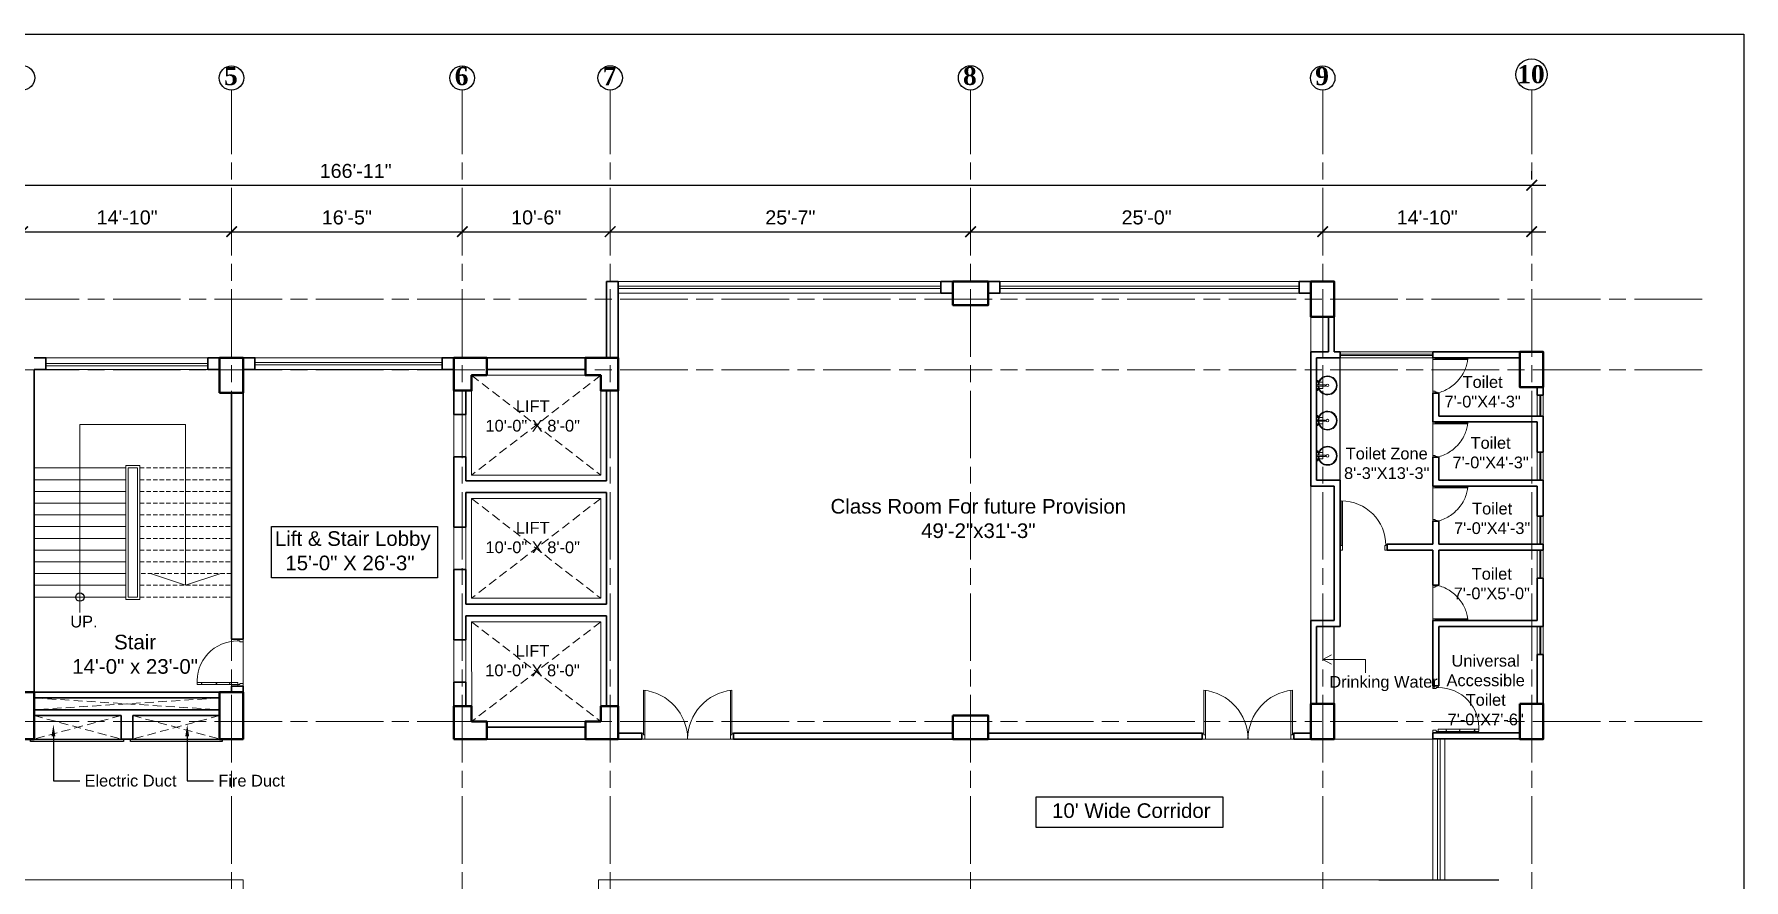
# Model space of a CAD drawing. Header units: inches. Extents: x -12 to 20935469, y -1604 to 24729220.
# Drawn here: x 20925480 to 20926937, y 24708587 to 24709308 of the extents above; entities that cross this region are included whole.
import ezdxf
from ezdxf import colors
from ezdxf.entities.mleader import LeaderData, LeaderLine
from ezdxf.math import Vec2, Vec3

# ---------------------------------------------------------------- set-up
doc = ezdxf.new("R2010")
doc.units = ezdxf.units.IN
doc.header["$LTSCALE"] = 0.03
doc.header["$MEASUREMENT"] = 0
doc.header["$PDMODE"] = 32
doc.header["$PDSIZE"] = 15
doc.linetypes.add('ACAD_ISO08W100', pattern=[36, 24, -3, 6, -3])
doc.linetypes.add('DASHED2', pattern=[0.375, 0.25, -0.125])
for name, color, linetype, lineweight in [('column', 1, 'Continuous', 40), ('Dim Line', 252, 'Continuous', 13), ('Door', 7, 'Continuous', 18), ('Dot', 253, 'Continuous', 0), ('Gas', 21, 'Continuous', 5), ('Glass Line', 252, 'Continuous', 9), ('Grid Line', 252, 'Continuous', 18), ('Hatch', 253, 'Continuous', 15), ('Main Wall', 7, 'Continuous', 30), ('RAIL', 23, 'Continuous', 13), ('STAIR', 46, 'Continuous', 15), ('TOILET FIXTURE', 142, 'Continuous', 5), ('wind.', 150, 'Continuous', 20)]:
    doc.layers.add(name, color=color, linetype=linetype, lineweight=lineweight)
doc.layers.add('TEXT', color=7, linetype='Continuous')
doc.styles.add('2', font='swisscl.ttf')
doc.styles.add('RomanS', font='arial.ttf', dxfattribs={"height": 12})
doc.styles.get("Standard").update_dxf_attribs({"font": 'timesbd.ttf'})
doc.dimstyles.new('Aec_Arch_I', dxfattribs={"dimscale": 96, "dimtxt": 12, "dimasz": 0.09375, "dimexe": 0.125, "dimexo": 0.125, "dimgap": 0.0625, "dimtad": 1, "dimdec": 0, "dimzin": 3, "dimdsep": 46, "dimlunit": 4, "dimtxsty": 'RomanS', "dimblk1": 'ARCHTICK', "dimblk2": 'ARCHTICK', "dimsah": 1, "dimcen": 0.09375, "dimdle": 0.125, "dimadec": 0, "dimazin": 0, "dimtfac": 0.75, "dimtdec": 0, "dimtmove": 2, "dimatfit": 3, "dimldrblk": 'ARCHTICK', "dimfxl": 1, "dimfrac": 1, "dimtolj": 1, "dimtzin": 0, "dimarcsym": 0})

# ---------------------------------------------------------------- blocks, each defined once
blk = doc.blocks.new('_ArchTick')
at = {"color": 0, "linetype": 'ByBlock', "lineweight": 35, "const_width": 0.15}
blk.add_lwpolyline([(-0.5, -0.5), (0.5, 0.5)], dxfattribs=at)
blk = doc.blocks.new('*D8')
at = {"layer": 'Defpoints', "color": 0, "transparency": 16777216}
for p in [(20831396.3, 24724578.2), (20831666.3, 24724578.2), (20831666.3, 24724578.2)]:
    blk.add_point(p, dxfattribs=at)
at = {"layer": 'Dim Line', "color": 0, "lineweight": -2, "transparency": 16777216}
blk.add_line((20831384.3, 24724578.2), (20831678.3, 24724578.2), dxfattribs=at)
at = {"layer": 'Dim Line', "color": 0, "lineweight": -2, "transparency": 16777216, "xscale": 9, "yscale": 9, "zscale": 9, "rotation": 180}
blk.add_blockref('_ArchTick', (20831396.3, 24724578.2), dxfattribs=at)
at = {"layer": 'Dim Line', "color": 0, "lineweight": -2, "transparency": 16777216, "xscale": 9, "yscale": 9, "zscale": 9}
blk.add_blockref('_ArchTick', (20831666.3, 24724578.2), dxfattribs=at)
at = {"layer": 'Dim Line', "color": 0, "transparency": 16777216, "insert": (20831531.3, 24724590.3), "char_height": 12, "attachment_point": 5, "style": 'RomanS'}
blk.add_mtext('\\A1;22\'-6"', dxfattribs=at)
blk = doc.blocks.new('*D9')
at = {"layer": 'Defpoints', "color": 0, "transparency": 16777216}
for p in [(20831666.3, 24724578.2), (20831844.3, 24724578.2), (20831844.3, 24724578.2)]:
    blk.add_point(p, dxfattribs=at)
at = {"layer": 'Dim Line', "color": 0, "lineweight": -2, "transparency": 16777216}
blk.add_line((20831654.3, 24724578.2), (20831856.3, 24724578.2), dxfattribs=at)
at = {"layer": 'Dim Line', "color": 0, "lineweight": -2, "transparency": 16777216, "xscale": 9, "yscale": 9, "zscale": 9, "rotation": 180}
blk.add_blockref('_ArchTick', (20831666.3, 24724578.2), dxfattribs=at)
at = {"layer": 'Dim Line', "color": 0, "lineweight": -2, "transparency": 16777216, "xscale": 9, "yscale": 9, "zscale": 9}
blk.add_blockref('_ArchTick', (20831844.3, 24724578.2), dxfattribs=at)
at = {"layer": 'Dim Line', "color": 0, "transparency": 16777216, "insert": (20831755.3, 24724590.3), "char_height": 12, "attachment_point": 5, "style": 'RomanS'}
blk.add_mtext('\\A1;14\'-10"', dxfattribs=at)
blk = doc.blocks.new('*D21')
at = {"layer": 'Defpoints', "color": 0, "transparency": 16777216}
for p in [(20831844.3, 24724578.2), (20832040.8, 24724578.2), (20832040.8, 24724578.2)]:
    blk.add_point(p, dxfattribs=at)
at = {"layer": 'Dim Line', "color": 0, "lineweight": -2, "transparency": 16777216}
for p, q in [((20831832.3, 24724578.2), (20832052.8, 24724578.2)), ((20831844.3, 24724566.2), (20831844.3, 24724566.2)), ((20832040.8, 24724566.2), (20832040.8, 24724566.2))]:
    blk.add_line(p, q, dxfattribs=at)
at = {"layer": 'Dim Line', "color": 0, "lineweight": -2, "transparency": 16777216, "xscale": 9, "yscale": 9, "zscale": 9, "rotation": 180}
blk.add_blockref('_ArchTick', (20831844.3, 24724578.2), dxfattribs=at)
at = {"layer": 'Dim Line', "color": 0, "lineweight": -2, "transparency": 16777216, "xscale": 9, "yscale": 9, "zscale": 9}
blk.add_blockref('_ArchTick', (20832040.8, 24724578.2), dxfattribs=at)
at = {"layer": 'Dim Line', "color": 0, "transparency": 16777216, "insert": (20831942.5, 24724590.3), "char_height": 12, "attachment_point": 5, "style": 'RomanS'}
blk.add_mtext('\\A1;16\'-5"', dxfattribs=at)
blk = doc.blocks.new('*D22')
at = {"layer": 'Defpoints', "color": 0, "transparency": 16777216}
for p in [(20832040.8, 24724578.2), (20832166.8, 24724578.2), (20832166.8, 24724578.2)]:
    blk.add_point(p, dxfattribs=at)
at = {"layer": 'Dim Line', "color": 0, "lineweight": -2, "transparency": 16777216}
for p, q in [((20832028.8, 24724578.2), (20832178.8, 24724578.2)), ((20832040.8, 24724566.2), (20832040.8, 24724566.2)), ((20832166.8, 24724566.2), (20832166.8, 24724566.2))]:
    blk.add_line(p, q, dxfattribs=at)
at = {"layer": 'Dim Line', "color": 0, "lineweight": -2, "transparency": 16777216, "xscale": 9, "yscale": 9, "zscale": 9, "rotation": 180}
blk.add_blockref('_ArchTick', (20832040.8, 24724578.2), dxfattribs=at)
at = {"layer": 'Dim Line', "color": 0, "lineweight": -2, "transparency": 16777216, "xscale": 9, "yscale": 9, "zscale": 9}
blk.add_blockref('_ArchTick', (20832166.8, 24724578.2), dxfattribs=at)
at = {"layer": 'Dim Line', "color": 0, "transparency": 16777216, "insert": (20832103.8, 24724590.3), "char_height": 12, "attachment_point": 5, "style": 'RomanS'}
blk.add_mtext('\\A1;10\'-6"', dxfattribs=at)
blk = doc.blocks.new('*D23')
at = {"layer": 'Defpoints', "color": 0, "transparency": 16777216}
for p in [(20832166.8, 24724578.2), (20832473.8, 24724578.2), (20832473.8, 24724578.2)]:
    blk.add_point(p, dxfattribs=at)
at = {"layer": 'Dim Line', "color": 0, "lineweight": -2, "transparency": 16777216}
for p, q in [((20832154.8, 24724578.2), (20832485.8, 24724578.2)), ((20832166.8, 24724566.2), (20832166.8, 24724566.2)), ((20832473.8, 24724566.2), (20832473.8, 24724566.2))]:
    blk.add_line(p, q, dxfattribs=at)
at = {"layer": 'Dim Line', "color": 0, "lineweight": -2, "transparency": 16777216, "xscale": 9, "yscale": 9, "zscale": 9, "rotation": 180}
blk.add_blockref('_ArchTick', (20832166.8, 24724578.2), dxfattribs=at)
at = {"layer": 'Dim Line', "color": 0, "lineweight": -2, "transparency": 16777216, "xscale": 9, "yscale": 9, "zscale": 9}
blk.add_blockref('_ArchTick', (20832473.8, 24724578.2), dxfattribs=at)
at = {"layer": 'Dim Line', "color": 0, "transparency": 16777216, "insert": (20832320.3, 24724590.3), "char_height": 12, "attachment_point": 5, "style": 'RomanS'}
blk.add_mtext('\\A1;25\'-7"', dxfattribs=at)
blk = doc.blocks.new('*D10')
at = {"layer": 'Defpoints', "color": 0, "transparency": 16777216}
for p in [(20832473.8, 24724578.2), (20832773.8, 24724578.2), (20832773.8, 24724578.2)]:
    blk.add_point(p, dxfattribs=at)
at = {"layer": 'Dim Line', "color": 0, "lineweight": -2, "transparency": 16777216}
blk.add_line((20832461.8, 24724578.2), (20832785.8, 24724578.2), dxfattribs=at)
at = {"layer": 'Dim Line', "color": 0, "lineweight": -2, "transparency": 16777216, "xscale": 9, "yscale": 9, "zscale": 9, "rotation": 180}
blk.add_blockref('_ArchTick', (20832473.8, 24724578.2), dxfattribs=at)
at = {"layer": 'Dim Line', "color": 0, "lineweight": -2, "transparency": 16777216, "xscale": 9, "yscale": 9, "zscale": 9}
blk.add_blockref('_ArchTick', (20832773.8, 24724578.2), dxfattribs=at)
at = {"layer": 'Dim Line', "color": 0, "transparency": 16777216, "insert": (20832623.8, 24724590.3), "char_height": 12, "attachment_point": 5, "style": 'RomanS'}
blk.add_mtext('\\A1;25\'-0"', dxfattribs=at)
blk = doc.blocks.new('*D11')
at = {"layer": 'Defpoints', "color": 0, "transparency": 16777216}
for p in [(20832773.8, 24724578.2), (20832951.8, 24724578.2), (20832951.8, 24724578.2)]:
    blk.add_point(p, dxfattribs=at)
at = {"layer": 'Dim Line', "color": 0, "lineweight": -2, "transparency": 16777216}
for p, q in [((20832761.8, 24724578.2), (20832963.8, 24724578.2)), ((20832951.8, 24724566.2), (20832951.8, 24724566.2))]:
    blk.add_line(p, q, dxfattribs=at)
at = {"layer": 'Dim Line', "color": 0, "lineweight": -2, "transparency": 16777216, "xscale": 9, "yscale": 9, "zscale": 9, "rotation": 180}
blk.add_blockref('_ArchTick', (20832773.8, 24724578.2), dxfattribs=at)
at = {"layer": 'Dim Line', "color": 0, "lineweight": -2, "transparency": 16777216, "xscale": 9, "yscale": 9, "zscale": 9}
blk.add_blockref('_ArchTick', (20832951.8, 24724578.2), dxfattribs=at)
at = {"layer": 'Dim Line', "color": 0, "transparency": 16777216, "insert": (20832862.8, 24724590.3), "char_height": 12, "attachment_point": 5, "style": 'RomanS'}
blk.add_mtext('\\A1;14\'-10"', dxfattribs=at)
blk = doc.blocks.new('*D13')
at = {"layer": 'Defpoints', "color": 0, "transparency": 16777216}
for p in [(20832951.8, 24724617.8), (20830948.3, 24724610.7), (20832951.8, 24724610.7)]:
    blk.add_point(p, dxfattribs=at)
at = {"layer": 'Dim Line', "color": 0, "lineweight": -2, "transparency": 16777216}
for p, q in [((20830948.3, 24724622.7), (20830948.3, 24724629.8)), ((20832951.8, 24724622.7), (20832951.8, 24724629.8)), ((20830936.3, 24724617.8), (20832963.8, 24724617.8))]:
    blk.add_line(p, q, dxfattribs=at)
at = {"layer": 'Dim Line', "color": 0, "lineweight": -2, "transparency": 16777216, "xscale": 9, "yscale": 9, "zscale": 9, "rotation": 180}
blk.add_blockref('_ArchTick', (20830948.3, 24724617.8), dxfattribs=at)
at = {"layer": 'Dim Line', "color": 0, "lineweight": -2, "transparency": 16777216, "xscale": 9, "yscale": 9, "zscale": 9}
blk.add_blockref('_ArchTick', (20832951.8, 24724617.8), dxfattribs=at)
at = {"layer": 'Dim Line', "color": 0, "transparency": 16777216, "insert": (20831950, 24724629.9), "char_height": 12, "attachment_point": 5, "style": 'RomanS'}
blk.add_mtext('\\A1;166\'-11"', dxfattribs=at)
blk = doc.blocks.new('Door_45')
at = {"layer": 'Door'}
for p, q in [((1.5, 5), (1.5, 44)), ((1.5, 40), (2.2, 40)), ((2.2, 40), (2.2, 39.5)), ((2.2, 39.5), (2.7, 39.5)), ((2.7, 39.5), (2.7, 40)), ((2.7, 40), (3.5, 40)), ((3.5, 44), (3.5, 5)), ((1.5, 25.8), (2.2, 25.8)), ((2.2, 25.8), (2.2, 25.3)), ((2.2, 25.3), (2.7, 25.3)), ((2.7, 25.8), (3.5, 25.8)), ((2.7, 25.3), (2.7, 25.8)), ((0, 0), (0, 5)), ((0, 5), (1.5, 5)), ((1.5, 12.6), (2.2, 12.6)), ((3.5, 5), (1.5, 5)), ((1.5, 5), (1.5, 3)), ((1.5, 3), (2.5, 3)), ((2.2, 12.6), (2.2, 13.1)), ((2.2, 13.1), (2.7, 13.1)), ((2.5, 3), (2.5, 0)), ((2.7, 13.1), (2.7, 12.6)), ((2.7, 12.6), (3.5, 12.6)), ((42.5, 3), (42.5, 0)), ((43.5, 3), (42.5, 3)), ((45, 5), (43.5, 5)), ((43.5, 5), (43.5, 3)), ((45, 0), (45, 5)), ((2.5, 0), (0, 0)), ((42.5, 0), (45, 0))]:
    blk.add_line(p, q, dxfattribs=at)
blk.add_arc((4.7, 5.3), 38.8, 359.6233, 94.6685, dxfattribs=at)
blk = doc.blocks.new('sssss-flat-876')
at = {"layer": 'Door', "linetype": 'Continuous', "ltscale": 3}
blk.add_line((3666.5, 84027.2), (3666.5, 84055.7), dxfattribs=at)
at = {"layer": 'Door', "linetype": 'Continuous', "ltscale": 3, "extrusion": (-7.21527e-09, -3.35624e-18, 1), "elevation": 0}
for points in [[(3666.5, 84057.2), (3666.5, 84055.7), (3668.4, 84055.7), (3668.4, 84056.5), (3670.2, 84056.5), (3670.2, 84057.2)], [(3668.4, 84055.7), (3696.2, 84055.7), (3696.2, 84056.5), (3668.4, 84056.5)]]:
    blk.add_lwpolyline(points, close=True, dxfattribs=at)
at = {"layer": 'Door', "linetype": 'Continuous', "ltscale": 3, "flags": 128}
blk.add_lwpolyline([(3670.2, 84027.2, 0.04096), (3675.5, 84028.9, 0.082496), (3684.9, 84034.8, 0.052187), (3689.7, 84040, 0.043988), (3692.9, 84045, 0.036571), (3694.8, 84049.6, 0.034751), (3695.9, 84054.2, 0.011435), (3696.2, 84055.7)], format="xyb", dxfattribs=at)
at = {"layer": 'Door', "linetype": 'Continuous', "ltscale": 3}
blk.add_lwpolyline([(3666.5, 84027.2), (3666.5, 84028.7), (3668.4, 84028.7), (3668.4, 84027.9), (3670.2, 84027.9), (3670.2, 84027.2)], close=True, dxfattribs=at)
blk = doc.blocks.new('7-flat-72')
at = {"layer": 'Glass Line', "color": 8, "ltscale": 20}
for p, q in [((-64476.6, 376959.4), (-64476.6, 376966.6)), ((-64475.5, 376966.6), (-64476.6, 376966.6)), ((-64475.5, 376959.4), (-64475.5, 376966.6)), ((-64478.7, 376960.5), (-64480.3, 376960.5)), ((-64480.3, 376959.5), (-64480.3, 376960.5)), ((-64480.3, 376959.5), (-64480.3, 376960.5)), ((-64478.7, 376959.5), (-64480.3, 376959.5)), ((-64480.3, 376959.1), (-64480.3, 376959.4)), ((-64478.7, 376959.4), (-64480.3, 376959.4)), ((-64478.7, 376959.1), (-64480.3, 376959.1)), ((-64480.2, 376959.4), (-64480.2, 376959.5)), ((-64480.1, 376959.5), (-64480.1, 376960.5)), ((-64479.9, 376959.5), (-64479.9, 376960.5)), ((-64479.5, 376959.5), (-64479.5, 376960.5)), ((-64479.1, 376959.5), (-64479.1, 376960.5)), ((-64478.9, 376959.5), (-64478.9, 376960.5)), ((-64478.9, 376959.4), (-64478.9, 376959.5)), ((-64478.8, 376959.5), (-64478.8, 376960.5)), ((-64478.7, 376959.5), (-64478.7, 376960.5)), ((-64478.7, 376959.1), (-64478.7, 376959.4)), ((-64475.1, 376959.4), (-64476.9, 376959.4)), ((-64476.9, 376959.1), (-64476.9, 376959.4)), ((-64475.1, 376959.1), (-64476.9, 376959.1)), ((-64475.1, 376959.1), (-64475.1, 376959.4)), ((-64473.3, 376960.5), (-64471.7, 376960.5)), ((-64473.3, 376959.5), (-64473.3, 376960.5)), ((-64473.3, 376959.5), (-64473.3, 376960.5)), ((-64473.3, 376959.5), (-64471.7, 376959.5)), ((-64473.3, 376959.1), (-64473.3, 376959.4)), ((-64473.3, 376959.4), (-64471.7, 376959.4)), ((-64473.3, 376959.1), (-64471.7, 376959.1)), ((-64473.1, 376959.5), (-64473.1, 376960.5)), ((-64473.1, 376959.4), (-64473.1, 376959.5)), ((-64472.9, 376959.5), (-64472.9, 376960.5)), ((-64472.5, 376959.5), (-64472.5, 376960.5)), ((-64472.1, 376959.5), (-64472.1, 376960.5)), ((-64471.9, 376959.5), (-64471.9, 376960.5)), ((-64471.9, 376959.4), (-64471.9, 376959.5)), ((-64471.8, 376959.5), (-64471.8, 376960.5)), ((-64471.7, 376959.5), (-64471.7, 376960.5)), ((-64471.7, 376959.1), (-64471.7, 376959.4))]:
    blk.add_line(p, q, dxfattribs=at)
blk.add_circle((-64476, 376968.4, 0), 1.08, dxfattribs=at)
for radius, start, end in [(8.1, 273.8334, 266.1883), (7.55, 274.115, 265.9068)]:
    blk.add_arc((-64476, 376968.4, 0), radius, start, end, dxfattribs=at)
blk = doc.blocks.new('SFSFSFS-flat-72')
at = {"layer": 'TOILET FIXTURE', "ltscale": 0.2}
blk.add_lwpolyline([(-3918.5, -3608.1), (-3918.5, -3602.7), (-3923.9, -3602.7), (-3923.9, -3608.1)], close=True, dxfattribs=at)
at = {"layer": 'TOILET FIXTURE', "ltscale": 20}
blk.add_blockref('7-flat-72', (60554.8, -380567.2), dxfattribs=at)
blk = doc.blocks.new('$D40')
at = {"layer": 'Door'}
for p, q in [((1, 4), (1, 42)), ((2, 0), (2, 42)), ((1, 5), (0, 5)), ((2, 0), (0, 0)), ((2, 4), (1, 4)), ((39, 4), (38, 4)), ((38, 4), (38, 0)), ((40, 0), (38, 0)), ((40, 5), (39, 5)), ((39, 5), (39, 4))]:
    blk.add_line(p, q, dxfattribs=at)
blk.add_arc((1, 4), 38, 0, 90, dxfattribs=at)
blk = doc.blocks.new('fff')
at = {"layer": 'Grid Line', "color": 252, "linetype": 'ACAD_ISO08W100', "lineweight": 9, "ltscale": 80, "true_color": 0x939598}
for p, q in [((20831844.3, 24723521.1), (20831844.3, 24724698.8)), ((20832040.8, 24723521.1), (20832040.8, 24724698.8)), ((20832166.8, 24723521.1), (20832166.8, 24724698.8)), ((20832473.8, 24723521.1), (20832473.8, 24724698.8)), ((20832773.8, 24723521.1), (20832773.8, 24724698.8)), ((20832951.8, 24723521.1), (20832951.8, 24724698.8)), ((20833096.9, 24724520.6), (20830726.1, 24724520.6)), ((20833096.9, 24724460.6), (20830726.1, 24724460.6)), ((20833096.9, 24724160.7), (20830726.1, 24724160.7))]:
    blk.add_line(p, q, dxfattribs=at)
at = {"layer": 'Dim Line'}
for base, p1, p2, picture, middle in [((20832951.7523, 24724617.8128), (20830948.3088, 24724610.7482), (20832951.7523, 24724610.7482), '*D13', (20831950.0306, 24724629.9397)), ((20831666.3, 24724578.2), (20831396.3, 24724578.2), (20831666.3, 24724578.2), '*D8', (20831531.3, 24724590.3)), ((20831844.3, 24724578.2), (20831666.3, 24724578.2), (20831844.3, 24724578.2), '*D9', (20831755.3, 24724590.3)), ((20832040.7792, 24724578.1666), (20831844.25, 24724578.1666), (20832040.7792, 24724578.1666), '*D21', (20831942.5146, 24724590.2934)), ((20832166.8, 24724578.2), (20832040.8, 24724578.2), (20832166.8, 24724578.2), '*D22', (20832103.8, 24724590.3)), ((20832473.8, 24724578.2), (20832166.8, 24724578.2), (20832473.8, 24724578.2), '*D23', (20832320.3, 24724590.3)), ((20832773.8, 24724578.2), (20832473.8, 24724578.2), (20832773.8, 24724578.2), '*D10', (20832623.8, 24724590.3)), ((20832951.8, 24724578.2), (20832773.8, 24724578.2), (20832951.8, 24724578.2), '*D11', (20832862.8, 24724590.3))]:
    dim = blk.add_linear_dim(base=base, p1=p1, p2=p2, dimstyle='Aec_Arch_I', dxfattribs=at)
    dim.commit()
    dim.dimension.update_dxf_attribs({"geometry": picture, "text_midpoint": middle})

msp = doc.modelspace()

# ---------------------------------------------------------------- linework, layer by layer
for p, q in [((20926592.9, 24708928.1), (20926592.9, 24709032.4)), ((20926765.9, 24709037.4), (20926765.9, 24709037.4)), ((20926587.9, 24708737.5), (20926587.9, 24708803.5)), ((20926676.9, 24708712.7), (20926671.9, 24708712.7)), ((20926625.8, 24708587.5), (20926728, 24708587.5))]:
    msp.add_line(p, q)
for points in [[(20925682.5, 24708888.5), (20925823.9, 24708888.5), (20925823.9, 24708844.8), (20925682.5, 24708844.8)], [(20925477.4, 24708707.5), (20925556.6, 24708707.5), (20925556.6, 24708705.5), (20925477.4, 24708705.5)], [(20925562.4, 24708707.5), (20925640.7, 24708707.5), (20925640.7, 24708705.5), (20925562.4, 24708705.5)], [(20926493, 24708632), (20926334, 24708632), (20926334, 24708658.1), (20926493, 24708658.1)]]:
    msp.add_lwpolyline(points, close=True)
msp.add_circle((20925519.4, 24708828.5), 3.61)
at = {"layer": 'column', "lineweight": 40, "ltscale": 20}
for points in [[(20926263.1, 24709097.4), (20926263.1, 24709077.4), (20926293.1, 24709077.4), (20926293.1, 24709097.4)], [(20926567.9, 24709097.4), (20926587.9, 24709097.4), (20926587.9, 24709067.4), (20926567.9, 24709067.4)], [(20925638.4, 24709002.5), (20925658.4, 24709002.5), (20925658.4, 24709032.5), (20925638.4, 24709032.5)], [(20926745.9, 24709037.4), (20926765.9, 24709037.4), (20926765.9, 24709007.4), (20926745.9, 24709007.4)], [(20925460.4, 24708707.5), (20925480.4, 24708707.5), (20925480.4, 24708747.5), (20925460.4, 24708747.5)], [(20925638.4, 24708707.5), (20925658.4, 24708707.5), (20925658.4, 24708747.5), (20925638.4, 24708747.5)], [(20926263.1, 24708727.5), (20926263.1, 24708707.5), (20926293.1, 24708707.5), (20926293.1, 24708727.5)], [(20926567.9, 24708737.5), (20926587.9, 24708737.5), (20926587.9, 24708707.5), (20926567.9, 24708707.5)], [(20926745.9, 24708737.5), (20926765.9, 24708737.5), (20926765.9, 24708707.5), (20926745.9, 24708707.5)]]:
    msp.add_lwpolyline(points, close=True, dxfattribs=at)
for points in [[(20925838, 24709032.5), (20925866, 24709032.5), (20925866, 24709017.5), (20925853, 24709017.5), (20925853, 24709004.5), (20925838, 24709004.5), (20925838, 24709032.5)], [(20925978, 24709032.5), (20925950, 24709032.5), (20925950, 24709017.5), (20925963, 24709017.5), (20925963, 24709004.5), (20925978, 24709004.5), (20925978, 24709032.5)], [(20925838, 24708707.5), (20925866, 24708707.5), (20925866, 24708722.5), (20925853, 24708722.5), (20925853, 24708735.5), (20925838, 24708735.5), (20925838, 24708707.5)], [(20925978, 24708707.5), (20925950, 24708707.5), (20925950, 24708722.5), (20925963, 24708722.5), (20925963, 24708735.5), (20925978, 24708735.5), (20925978, 24708707.5)]]:
    msp.add_lwpolyline(points, dxfattribs=at)
at = {"layer": 'Defpoints'}
msp.add_lwpolyline([(20924497.9, 24709308.2), (20926936.8, 24709308.2), (20926936.8, 24707849.7), (20924497.9, 24707849.7)], close=True, dxfattribs=at)
at = {"layer": 'Door'}
for p, q in [((20925999.4, 24708711.2), (20925999.4, 24708749.1)), ((20926000.7, 24708707.5), (20926000.7, 24708749.1)), ((20926073.5, 24708707.5), (20926073.5, 24708749.1)), ((20926074.8, 24708711.2), (20926074.8, 24708749.1)), ((20926476.8, 24708711.2), (20926476.8, 24708749.1)), ((20926478.1, 24708707.5), (20926478.1, 24708749.1)), ((20926550.9, 24708707.5), (20926550.9, 24708749.1)), ((20926552.2, 24708711.2), (20926552.2, 24708749.1)), ((20925999.4, 24708712.5), (20925998.1, 24708712.5)), ((20926000.7, 24708711.2), (20925999.4, 24708711.2)), ((20926073.5, 24708711.2), (20926074.8, 24708711.2)), ((20926074.8, 24708712.5), (20926076.1, 24708712.5)), ((20926476.8, 24708712.5), (20926475.5, 24708712.5)), ((20926478.1, 24708711.2), (20926476.8, 24708711.2)), ((20926550.9, 24708711.2), (20926552.2, 24708711.2)), ((20926552.2, 24708712.5), (20926553.5, 24708712.5)), ((20926000.7, 24708707.5), (20925998.1, 24708707.5)), ((20926073.5, 24708707.5), (20926076.1, 24708707.5)), ((20926478.1, 24708707.5), (20926475.5, 24708707.5)), ((20926550.9, 24708707.5), (20926553.5, 24708707.5))]:
    msp.add_line(p, q, dxfattribs=at)
for centre, start, end in [((20925994.8, 24708707.1), 0.5906, 83.7783), ((20926079.3, 24708707.1), 96.2217, 179.4094), ((20926472.2, 24708707.1), 0.5906, 83.7783), ((20926556.7, 24708707.1), 96.2217, 179.4094)]:
    msp.add_arc(centre, 42.3, start, end, dxfattribs=at)
at = {"layer": 'Dot', "linetype": 'DASHED2', "lineweight": 0, "ltscale": 1000}
for p, q in [((20925480.4, 24708742.5), (20925638.4, 24708732.5)), ((20925638.4, 24708742.5), (20925480.4, 24708732.5)), ((20925554.4, 24708727.5), (20925480.4, 24708707.5)), ((20925480.4, 24708727.5), (20925554.4, 24708707.5)), ((20925564.4, 24708727.5), (20925638.4, 24708707.5)), ((20925638.4, 24708727.5), (20925564.4, 24708707.5))]:
    msp.add_line(p, q, dxfattribs=at)
for points in [[(20925853, 24709017.5), (20925963, 24708932.5), (20925963, 24709017.5), (20925853, 24708932.5)], [(20925853, 24708912.5), (20925963, 24708827.5), (20925963, 24708912.5), (20925853, 24708827.5)], [(20925853, 24708807.5), (20925963.1, 24708722.4), (20925963.1, 24708807.5), (20925853.1, 24708722.4)]]:
    msp.add_lwpolyline(points, dxfattribs=at)
at = {"layer": 'Gas', "color": 0, "lineweight": 5}
for points in [[(20925853, 24708932.5), (20925963, 24708932.5), (20925963, 24709017.5), (20925853, 24709017.5)], [(20925570.4, 24708826.5), (20925558.4, 24708826.5), (20925558.4, 24708940.5), (20925570.4, 24708940.5)], [(20925568.4, 24708828.5), (20925560.4, 24708828.5), (20925560.4, 24708938.5), (20925568.4, 24708938.5)], [(20925853, 24708827.5), (20925963, 24708827.5), (20925963, 24708912.5), (20925853, 24708912.5)], [(20925853.1, 24708722.4), (20925963.1, 24708722.4), (20925963.1, 24708807.5), (20925853, 24708807.5)]]:
    msp.add_lwpolyline(points, close=True, dxfattribs=at)
at = {"layer": 'Hatch', "lineweight": 5}
for p, q in [((20926567.9, 24709037.4), (20926567.9, 24709067.3)), ((20926567.9, 24708808.5), (20926567.9, 24708923.1))]:
    msp.add_line(p, q, dxfattribs=at)
at = {"layer": 'Main Wall', "lineweight": 30}
for p, q in [((20925968.1, 24709097.4), (20925978, 24709097.4)), ((20925968.1, 24709097.4), (20925968.1, 24709032.5)), ((20925978, 24708735.5), (20925978, 24709097.4)), ((20926262.9, 24709097.4), (20926252.9, 24709097.4)), ((20926252.9, 24709097.4), (20926252.9, 24709087.4)), ((20926557.9, 24709097.4), (20926567.9, 24709097.4)), ((20926557.9, 24709087.4), (20926557.9, 24709097.4)), ((20926252.9, 24709087.4), (20926262.9, 24709087.4)), ((20926567.9, 24709087.4), (20926557.9, 24709087.4)), ((20926582.9, 24709037.4), (20926582.9, 24709067.4)), ((20926587.9, 24709037.4), (20926587.9, 24709067.4)), ((20925866, 24709032.5), (20925950, 24709032.5)), ((20926567.9, 24708923.1), (20926567.9, 24709037.4)), ((20926582.9, 24709037.4), (20926567.9, 24709037.4)), ((20926572.9, 24708928.1), (20926572.9, 24709032.4)), ((20926592.9, 24709032.4), (20926572.9, 24709032.4)), ((20926592.9, 24709037.4), (20926587.9, 24709037.4)), ((20926592.9, 24709032.4), (20926592.9, 24709037.4)), ((20926745.9, 24709037.4), (20926671.9, 24709037.4)), ((20926671.9, 24709032.4), (20926671.9, 24709037.4)), ((20926745.9, 24709032.4), (20926671.9, 24709032.4)), ((20925480.4, 24708747.5), (20925480.4, 24709022.5)), ((20925866, 24709022.5), (20925950, 24709022.5)), ((20925648.4, 24709002.5), (20925648.4, 24708792.5)), ((20925658.4, 24709002.5), (20925658.4, 24708792.5)), ((20926765.9, 24709000.7), (20926765.9, 24709007.4)), ((20926676.9, 24709002.4), (20926671.9, 24709002.4)), ((20926676.9, 24709002.4), (20926676.9, 24708982.7)), ((20925838, 24708984), (20925848, 24708984)), ((20926671.9, 24708977.7), (20926760.9, 24708977.7)), ((20926676.9, 24708982.7), (20926765.9, 24708982.7)), ((20926765.9, 24708952.1), (20926765.9, 24708982.7)), ((20925838, 24708948), (20925848, 24708948)), ((20926671.9, 24708947.7), (20926676.9, 24708947.7)), ((20926676.9, 24708947.7), (20926676.9, 24708928.1)), ((20925848, 24708927.5), (20925968, 24708927.5)), ((20925848, 24708917.5), (20925968, 24708917.5)), ((20926587.9, 24708923.1), (20926567.9, 24708923.1)), ((20926592.9, 24708928.1), (20926572.9, 24708928.1)), ((20926587.9, 24708808.5), (20926587.9, 24708923.1)), ((20926592.9, 24708873.5), (20926592.9, 24708928.1)), ((20926671.9, 24708923.1), (20926760.9, 24708923.1)), ((20926676.9, 24708928.1), (20926765.9, 24708928.1)), ((20926760.9, 24708923.1), (20926760.9, 24708897.5)), ((20926765.9, 24708897.5), (20926765.9, 24708928.1)), ((20925838, 24708888), (20925848, 24708888)), ((20926671.9, 24708893.1), (20926676.9, 24708893.1)), ((20926765.9, 24708897.5), (20926760.9, 24708897.5)), ((20926592.9, 24708803.5), (20926592.9, 24708873.5)), ((20926632.9, 24708868.5), (20926632.9, 24708873.5)), ((20926765.9, 24708873.5), (20926676.9, 24708873.5)), ((20926765.9, 24708868.5), (20926765.9, 24708873.5)), ((20926632.9, 24708868.5), (20926671.9, 24708868.5)), ((20926671.9, 24708838.5), (20926671.9, 24708868.5)), ((20926676.9, 24708868.5), (20926765.9, 24708868.5)), ((20926676.9, 24708838.5), (20926676.9, 24708868.5)), ((20925848, 24708852), (20925838, 24708852)), ((20926760.9, 24708844.5), (20926765.9, 24708844.5)), ((20926760.9, 24708844.5), (20926760.9, 24708808.5)), ((20926765.9, 24708803.5), (20926765.9, 24708844.5)), ((20926671.9, 24708838.5), (20926676.9, 24708838.5)), ((20925848, 24708822.5), (20925968, 24708822.5)), ((20925848, 24708812.5), (20925968, 24708812.5)), ((20926567.9, 24708737.5), (20926567.9, 24708808.5)), ((20926587.9, 24708808.5), (20926567.9, 24708808.5)), ((20926572.9, 24708737.5), (20926572.9, 24708803.5)), ((20926592.9, 24708803.5), (20926572.9, 24708803.5)), ((20926671.9, 24708752.7), (20926671.9, 24708808.5)), ((20926671.9, 24708808.5), (20926760.9, 24708808.5)), ((20926676.9, 24708752.7), (20926676.9, 24708803.5)), ((20926676.9, 24708803.5), (20926765.9, 24708803.5)), ((20925658.4, 24708792.5), (20925648.4, 24708792.5)), ((20925848, 24708792), (20925838, 24708792)), ((20926760.9, 24708779.5), (20926760.9, 24708737.5)), ((20926760.9, 24708779.5), (20926765.9, 24708779.5)), ((20926765.9, 24708737.5), (20926765.9, 24708779.5)), ((20925848, 24708756), (20925838, 24708756)), ((20925638.4, 24708747.5), (20925480.4, 24708747.5)), ((20925638.4, 24708742.5), (20925480.4, 24708742.5)), ((20925648.4, 24708752.5), (20925648.4, 24708747.5)), ((20925658.4, 24708752.5), (20925648.4, 24708752.5)), ((20925658.4, 24708752.5), (20925658.4, 24708747.5)), ((20926671.9, 24708752.7), (20926676.9, 24708752.7)), ((20925638.4, 24708732.5), (20925480.4, 24708732.5)), ((20925554.4, 24708727.5), (20925480.4, 24708727.5)), ((20925554.4, 24708727.5), (20925554.4, 24708707.5)), ((20925638.4, 24708727.5), (20925564.4, 24708727.5)), ((20925564.4, 24708727.5), (20925564.4, 24708707.5)), ((20925998.1, 24708712.5), (20925978, 24708712.5)), ((20925998.1, 24708707.5), (20925998.1, 24708712.5)), ((20926263.1, 24708712.5), (20926076.1, 24708712.5)), ((20926076.1, 24708707.5), (20926076.1, 24708712.5)), ((20926475.5, 24708712.5), (20926293.1, 24708712.5)), ((20926475.5, 24708707.5), (20926475.5, 24708712.5)), ((20926567.9, 24708712.5), (20926553.5, 24708712.5)), ((20926553.5, 24708707.5), (20926553.5, 24708712.5)), ((20926671.9, 24708712.7), (20926745.9, 24708712.7)), ((20926671.9, 24708712.7), (20926671.9, 24708707.6)), ((20925554.4, 24708707.5), (20925564.4, 24708707.5)), ((20925866, 24708707.5), (20925950, 24708707.5)), ((20925998.1, 24708707.5), (20925978, 24708707.5)), ((20926263.1, 24708707.5), (20926076.1, 24708707.5)), ((20926475.5, 24708707.5), (20926293.1, 24708707.5)), ((20926568.1, 24708707.5), (20926553.5, 24708707.5)), ((20926671.9, 24708707.6), (20926745.9, 24708707.6))]:
    msp.add_line(p, q, dxfattribs=at)
for points in [[(20926292.9, 24709097.4), (20926302.9, 24709097.4), (20926302.9, 24709087.4), (20926292.9, 24709087.4)], [(20925480.4, 24709032.5), (20925490.4, 24709032.5), (20925490.4, 24709022.5), (20925480.4, 24709022.5)], [(20925638.4, 24709032.5), (20925628.4, 24709032.5), (20925628.4, 24709022.5), (20925638.4, 24709022.5)], [(20925658.4, 24709032.5), (20925668.4, 24709032.5), (20925668.4, 24709022.5), (20925658.4, 24709022.5)], [(20925837.9, 24709032.5), (20925827.9, 24709032.5), (20925827.9, 24709022.5), (20925837.9, 24709022.5)], [(20925838, 24709004.5), (20925838, 24708984)], [(20925848, 24709004.5), (20925848, 24708984)], [(20925968, 24708927.5), (20925968, 24709004.5)], [(20926760.9, 24709007.4), (20926760.9, 24709000.7)], [(20926671.9, 24709002.4), (20926671.9, 24708977.7)], [(20926760.9, 24709000.7), (20926765.9, 24709000.7)], [(20926760.9, 24708977.7), (20926760.9, 24708952.1)], [(20925838, 24708948), (20925838, 24708888)], [(20925848, 24708948), (20925848, 24708927.5)], [(20926671.9, 24708947.7), (20926671.9, 24708923.1)], [(20926760.9, 24708952.1), (20926765.9, 24708952.1)], [(20925848, 24708917.5), (20925848, 24708888)], [(20925968, 24708822.5), (20925968, 24708917.5)], [(20926671.9, 24708893.1), (20926671.9, 24708873.5)], [(20926676.9, 24708893.1), (20926676.9, 24708873.5)], [(20926671.9, 24708873.5), (20926632.9, 24708873.5)], [(20925838, 24708852), (20925838, 24708792)], [(20925848, 24708852), (20925848, 24708822.5)], [(20925848, 24708812.5), (20925848, 24708792)], [(20925968, 24708735.5), (20925968, 24708812.5)], [(20925838, 24708756), (20925838, 24708735.5), (20925838, 24708735.5)], [(20925848, 24708756), (20925848, 24708735.5)], [(20925866, 24708717.5), (20925950, 24708717.5)]]:
    msp.add_lwpolyline(points, dxfattribs=at)
at = {"layer": 'Main Wall', "lineweight": 13}
for points in [[(20925838, 24708948), (20925848, 24708948), (20925848, 24708984), (20925838, 24708984)], [(20925838, 24708852), (20925848, 24708852), (20925848, 24708888), (20925838, 24708888)], [(20925838, 24708756), (20925848, 24708756), (20925848, 24708792), (20925838, 24708792)]]:
    msp.add_lwpolyline(points, close=True, dxfattribs=at)
at = {"layer": 'RAIL', "lineweight": 9}
for p, q in [((20925519.4, 24708815.4), (20925519.4, 24708975.5)), ((20925519.4, 24708975.5), (20925609.4, 24708975.5)), ((20925609.4, 24708975.5), (20925609.4, 24708838.5)), ((20925579.4, 24708848.5), (20925609.4, 24708838.5)), ((20925609.4, 24708838.5), (20925639.4, 24708848.5))]:
    msp.add_line(p, q, dxfattribs=at)
at = {"layer": 'STAIR', "color": 32, "lineweight": 5}
for p, q in [((20925480.4, 24708938.5), (20925558.4, 24708938.5)), ((20925480.4, 24708928.5), (20925558.4, 24708928.5)), ((20925480.4, 24708918.5), (20925558.4, 24708918.5)), ((20925480.4, 24708908.5), (20925558.4, 24708908.5)), ((20925480.4, 24708898.5), (20925558.4, 24708898.5)), ((20925480.4, 24708888.5), (20925558.4, 24708888.5)), ((20925480.4, 24708878.5), (20925558.4, 24708878.5)), ((20925480.4, 24708868.5), (20925558.4, 24708868.5)), ((20925480.4, 24708858.5), (20925558.4, 24708858.5)), ((20925480.4, 24708848.5), (20925558.4, 24708848.5)), ((20925480.4, 24708838.5), (20925558.4, 24708838.5)), ((20925480.4, 24708828.5), (20925558.4, 24708828.5))]:
    msp.add_line(p, q, dxfattribs=at)
at = {"layer": 'STAIR', "color": 32, "linetype": 'DASHED2', "lineweight": 5, "ltscale": 500}
for p, q in [((20925570.4, 24708938.5), (20925648.4, 24708938.5)), ((20925570.4, 24708928.5), (20925648.4, 24708928.5)), ((20925570.4, 24708918.5), (20925648.4, 24708918.5)), ((20925570.4, 24708908.5), (20925648.4, 24708908.5)), ((20925570.4, 24708898.5), (20925648.4, 24708898.5)), ((20925570.4, 24708888.5), (20925648.4, 24708888.5)), ((20925570.4, 24708878.5), (20925648.4, 24708878.5)), ((20925570.4, 24708868.5), (20925648.4, 24708868.5)), ((20925570.4, 24708858.5), (20925648.4, 24708858.5)), ((20925648.4, 24708848.5), (20925570.4, 24708848.5)), ((20925588.4, 24708848.5), (20925648.4, 24708848.5)), ((20925570.4, 24708838.5), (20925648.4, 24708838.5)), ((20925570.4, 24708828.5), (20925648.4, 24708828.5))]:
    msp.add_line(p, q, dxfattribs=at)
at = {"layer": 'STAIR', "color": 253, "lineweight": 5}
for p, q in [((20926578.3, 24708775.2), (20926585.6, 24708779.2)), ((20926578.3, 24708775.2), (20926614.6, 24708775.2)), ((20926578.3, 24708775.2), (20926585.6, 24708771.2)), ((20926614.6, 24708775.2), (20926614.6, 24708764))]:
    msp.add_line(p, q, dxfattribs=at)
at = {"layer": 'TEXT'}
for centre, radius in [((20925470.5, 24709271), 10.4), ((20925648.5, 24709270.9), 10.4), ((20925845, 24709270.9), 10.4), ((20925971.1, 24709271), 10.4), ((20926278.1, 24709271), 10.4), ((20926578.1, 24709270.9), 10.4), ((20926756, 24709273.8), 13.3)]:
    msp.add_circle(centre, radius, dxfattribs=at)
at = {"layer": 'wind.', "lineweight": 5}
for p, q in [((20926252.9, 24709097.4), (20925977.9, 24709097.4)), ((20925977.9, 24709093.4), (20926252.9, 24709093.5)), ((20925977.9, 24709091.4), (20926252.9, 24709091.5)), ((20926302.9, 24709097.4), (20926557.9, 24709097.4)), ((20926302.9, 24709093.4), (20926557.9, 24709093.5)), ((20926302.9, 24709091.4), (20926557.9, 24709091.5)), ((20926252.9, 24709087.4), (20925977.9, 24709087.4)), ((20926302.9, 24709087.4), (20926557.9, 24709087.4)), ((20926671.9, 24709037.4), (20926592.9, 24709037.4)), ((20926671.9, 24709035.4), (20926592.9, 24709035.4)), ((20926671.9, 24709034.4), (20926592.9, 24709034.4)), ((20926671.9, 24709032.4), (20926592.9, 24709032.4)), ((20926760.9, 24708982.7), (20926760.9, 24709000.7)), ((20926762.9, 24708982.7), (20926762.9, 24709000.7)), ((20926763.9, 24708982.7), (20926763.9, 24709000.7)), ((20926765.9, 24708982.7), (20926765.9, 24709000.7)), ((20926760.9, 24708928.1), (20926760.9, 24708952.1)), ((20926762.9, 24708928.1), (20926762.9, 24708952.1)), ((20926763.9, 24708928.1), (20926763.9, 24708952.1)), ((20926765.9, 24708928.1), (20926765.9, 24708952.1)), ((20926760.9, 24708873.5), (20926760.9, 24708897.5)), ((20926762.9, 24708873.5), (20926762.9, 24708897.5)), ((20926763.9, 24708873.5), (20926763.9, 24708897.5)), ((20926765.9, 24708873.5), (20926765.9, 24708897.5)), ((20926760.9, 24708844.5), (20926760.9, 24708868.5)), ((20926762.9, 24708844.5), (20926762.9, 24708868.5)), ((20926763.9, 24708844.5), (20926763.9, 24708868.5)), ((20926765.9, 24708844.5), (20926765.9, 24708868.5)), ((20926760.9, 24708779.5), (20926760.9, 24708803.5)), ((20926762.9, 24708779.5), (20926762.9, 24708803.5)), ((20926763.9, 24708779.5), (20926763.9, 24708803.5)), ((20926765.9, 24708779.5), (20926765.9, 24708803.5)), ((20926672, 24708587.5), (20926672, 24708707.6)), ((20926676, 24708587.5), (20926676, 24708707.6)), ((20926678, 24708587.5), (20926678, 24708707.6)), ((20926682, 24708587.5), (20926682, 24708707.6))]:
    msp.add_line(p, q, dxfattribs=at)
at = {"layer": 'wind.'}
for p, q in [((20925490.4, 24709032.5), (20925628.4, 24709032.5)), ((20925668.4, 24709032.5), (20925827.9, 24709032.5)), ((20925490.4, 24709027.5), (20925628.4, 24709027.5)), ((20925490.4, 24709025.5), (20925628.4, 24709025.5)), ((20925490.4, 24709022.5), (20925628.4, 24709022.5)), ((20925668.4, 24709028.5), (20925827.9, 24709028.5)), ((20925668.4, 24709026.5), (20925827.9, 24709026.5)), ((20925668.4, 24709022.5), (20925837.9, 24709022.5))]:
    msp.add_line(p, q, dxfattribs=at)
at = {"layer": 'wind.', "lineweight": 5}
msp.add_lwpolyline([(20924836.5, 24708587.5), (20924836.5, 24708707.8), (20925658.4, 24708707.5), (20925658.4, 24709022.4), (20925838, 24709022.5), (20925838, 24708707.5), (20926671.9, 24708707.5), (20926671.9, 24708587.5), (20925961.2, 24708587.5), (20925961.2, 24708446.3), (20925658.4, 24708446.3), (20925658.4, 24708587.5)], close=True, dxfattribs=at)

# ---------------------------------------------------------------- block references
msp.add_blockref('fff', (93804.3, -15438.3))
at = {"layer": 'Door', "ltscale": 20}
for p in [(20923005.4, 24624975.2), (20923005.4, 24624920.5), (20923005.4, 24624865.9)]:
    msp.add_blockref('sssss-flat-876', p, dxfattribs=at)
at = {"layer": 'Door'}
msp.add_blockref('$D40', (20926592.9, 24708868.5), dxfattribs=at)
at = {"layer": 'Door', "ltscale": 20, "xscale": -1, "rotation": 180}
msp.add_blockref('sssss-flat-876', (20923005.4, 24792865.7), dxfattribs=at)
at = {"layer": 'Door', "color": 250, "ltscale": 20, "yscale": 0.8888888888759539, "zscale": 0.8888888888759539}
for p, xscale, rotation in [((20925658.4, 24708752.5), 0.8888888888759539, 90.00000000000001), ((20926672, 24708712.7), -0.8888888888759539, 270)]:
    msp.add_blockref('Door_45', p, dxfattribs=dict(at, xscale=xscale, rotation=rotation))
at = {"layer": 'TOILET FIXTURE', "ltscale": 20, "xscale": -1, "rotation": 270}
for p in [(20930181, 24712930.1), (20930181, 24712900.1), (20930181, 24712870.1)]:
    msp.add_blockref('SFSFSFS-flat-72', p, dxfattribs=at)

# ---------------------------------------------------------------- texts
at = {"layer": 'TEXT', "char_height": 15.44, "width": 227.458, "attachment_point": 8, "rotation": 0}
for s, insert in [('\\A1;5', (20925648, 24709264.6)), ('\\A1;6', (20925844.5, 24709264.6)), ('\\A1;7', (20925970.5, 24709264.7)), ('\\A1;8', (20926277.5, 24709264.7)), ('\\A1;9', (20926577.5, 24709264.6)), ('\\A1;10', (20926755.5, 24709266.2))]:
    msp.add_mtext(s, dxfattribs=dict(at, insert=insert))
at = {"layer": 'TEXT', "color": 30, "lineweight": 5, "ltscale": 20, "attachment_point": 2, "style": '2'}
for s, width, gutter_width, insert, char_height in [('{\\fArial|b0|i0|c0|p34;\\C0;Toilet \\P7\'-0"X4\'-3"}', 104.76, 0.5, (20926714.3, 24709016.8), 10), ('\\pxsm1;{\\fArial|b0|i0|c0|p34;\\C0;LIFT\\P10\'-0" X 8\'-0" }', 235.592, 0.75, (20925905.1, 24708996.2), 10), ('{\\fArial|b0|i0|c0|p34;\\C0;Toilet \\P7\'-0"X4\'-3"}', 104.76, 0.5, (20926721.1, 24708964.9), 10), ('{\\fArial|b0|i0|c0|p34;\\C0;Toilet Zone\\P8\'-3"X13\'-3"}', 104.76, 0.5, (20926632.6, 24708955.8), 10), ('\\pxsm1;{\\fArial|b0|i0|c0|p34;\\C0;Class Room For future Provision\\P49\'-2"x31\'-3"}', 289.483, 0.5, (20926284.7, 24708912.1), 12.476), ('{\\fArial|b0|i0|c0|p34;\\C0;Toilet \\P7\'-0"X4\'-3"}', 104.76, 0.5, (20926722.4, 24708908.9), 10), ('\\pxsm1;{\\fArial|b0|i0|c0|p34;\\C0;LIFT\\P10\'-0" X 8\'-0" }', 235.592, 0.75, (20925905.1, 24708892.6), 10), ('\\pxsm1,qc;{\\fArial|b0|i0|c0|p34;\\C0; Lift & Stair Lobby\\P15\'-0" X 26\'-3" }', 146.388, 0.75, (20925749.4, 24708884.6), 12.476), ('{\\fArial|b0|i0|c0|p34;\\C0;Toilet \\P7\'-0"X5\'-0"}', 104.76, 0.5, (20926722.1, 24708853.3), 10), ('{\\fArial|b0|i0|c0|p34;\\C0;UP.}', 104.76, 0.5, (20925522.8, 24708812.6), 10), ('\\pxsm1;{\\fArial|b0|i0|c0|p34;\\C0;Stair\\P14\'-0" x 23\'-0"  }', 114.807, 0.282, (20925566.4, 24708796.4), 12.476), ('\\pxsm1;{\\fArial|b0|i0|c0|p34;\\C0;LIFT\\P10\'-0" X 8\'-0" }', 235.592, 0.75, (20925904.9, 24708787.7), 10), ('{\\fArial|b0|i0|c0|p34;\\C0;Universal Accessible Toilet\\P7\'-0"X7\'-6"}', 88.036, 0.35, (20926716.9, 24708779.2), 10), ('\\pxsm1;{\\fArial|b0|i0|c0|p34;\\C0;Drinking Water }', 88.563, 0.282, (20926629.9, 24708761.3), 10), ("\\pxsm1,qc;{\\fArial|b0|i0|c0|p34;\\C0;10' Wide Corridor}", 227.89, 0.75, (20926415, 24708652.7), 12.476)]:
    msp.add_mtext_dynamic_manual_height_columns(s, width=width, gutter_width=gutter_width, heights=[0], dxfattribs=dict(at, insert=insert, char_height=char_height))

# ---------------------------------------------------------------- leaders
at = {"layer": 'TEXT', "lineweight": 5, "ltscale": 20}
ml = msp.add_multileader_mtext('Standard', dxfattribs=at)
ml.set_content('{\\fArial|b0|i0|c0|p34; Electric Duct}', color=256)
ml.set_leader_properties()
ml.build(insert=Vec2(0, 0))
ml.multileader.update_dxf_attribs({"text_right_attachment_type": 6, "dogleg_length": 0.36, "arrow_head_size": 10})
ctx = ml.context
ctx.base_point, ctx.char_height, ctx.arrow_head_size, ctx.landing_gap_size, ctx.plane_origin = Vec3(20925519.3, 24708671.9), 10, 10, 0.09, Vec3(20925496.8, 24708719.8)
ctx.right_attachment = 6
notes = []
notes.append((ctx, [(0, (1, 1, 0), (20925496.8, 24708671.9), (1, 0), 22.5, [(0, [(20925496.8, 24708719.8)], 0, [])])]))
ctx.mtext.insert, ctx.mtext.width, ctx.mtext.defined_height, ctx.mtext.flow_direction = Vec3(20925519.4, 24708677), 232.704, 29.8, 5
ml = msp.add_multileader_mtext('Standard', dxfattribs=at)
ml.set_content('{\\fArial|b0|i0|c0|p34; Fire Duct}', color=256)
ml.set_leader_properties()
ml.build(insert=Vec2(0, 0))
ml.multileader.update_dxf_attribs({"text_right_attachment_type": 6, "dogleg_length": 0.36, "arrow_head_size": 10})
ctx = ml.context
ctx.base_point, ctx.char_height, ctx.arrow_head_size, ctx.landing_gap_size, ctx.plane_origin = Vec3(20925633.3, 24708671.9), 10, 10, 0.09, Vec3(20925610.8, 24708719.8)
ctx.right_attachment = 6
notes.append((ctx, [(0, (1, 1, 0), (20925610.8, 24708671.9), (1, 0), 22.5, [(0, [(20925610.8, 24708719.8)], 0, [])])]))
ctx.mtext.insert, ctx.mtext.width, ctx.mtext.defined_height, ctx.mtext.flow_direction = Vec3(20925633.4, 24708677), 232.704, 29.8, 5
for ctx, leaders in notes:
    for number, flags, end, landing, length, lines in leaders:
        leader = LeaderData()
        leader.index, (leader.has_last_leader_line, leader.has_dogleg_vector, leader.attachment_direction) = number, flags
        leader.last_leader_point, leader.dogleg_vector, leader.dogleg_length = Vec3(end), Vec3(landing), length
        for number, points, colour, breaks in lines:
            line = LeaderLine()
            line.index, line.vertices, line.color, line.breaks = number, Vec3.list(points), colors.encode_raw_color(colour), breaks
            leader.lines.append(line)
        ctx.leaders.append(leader)

doc.saveas('drawing.dxf')
